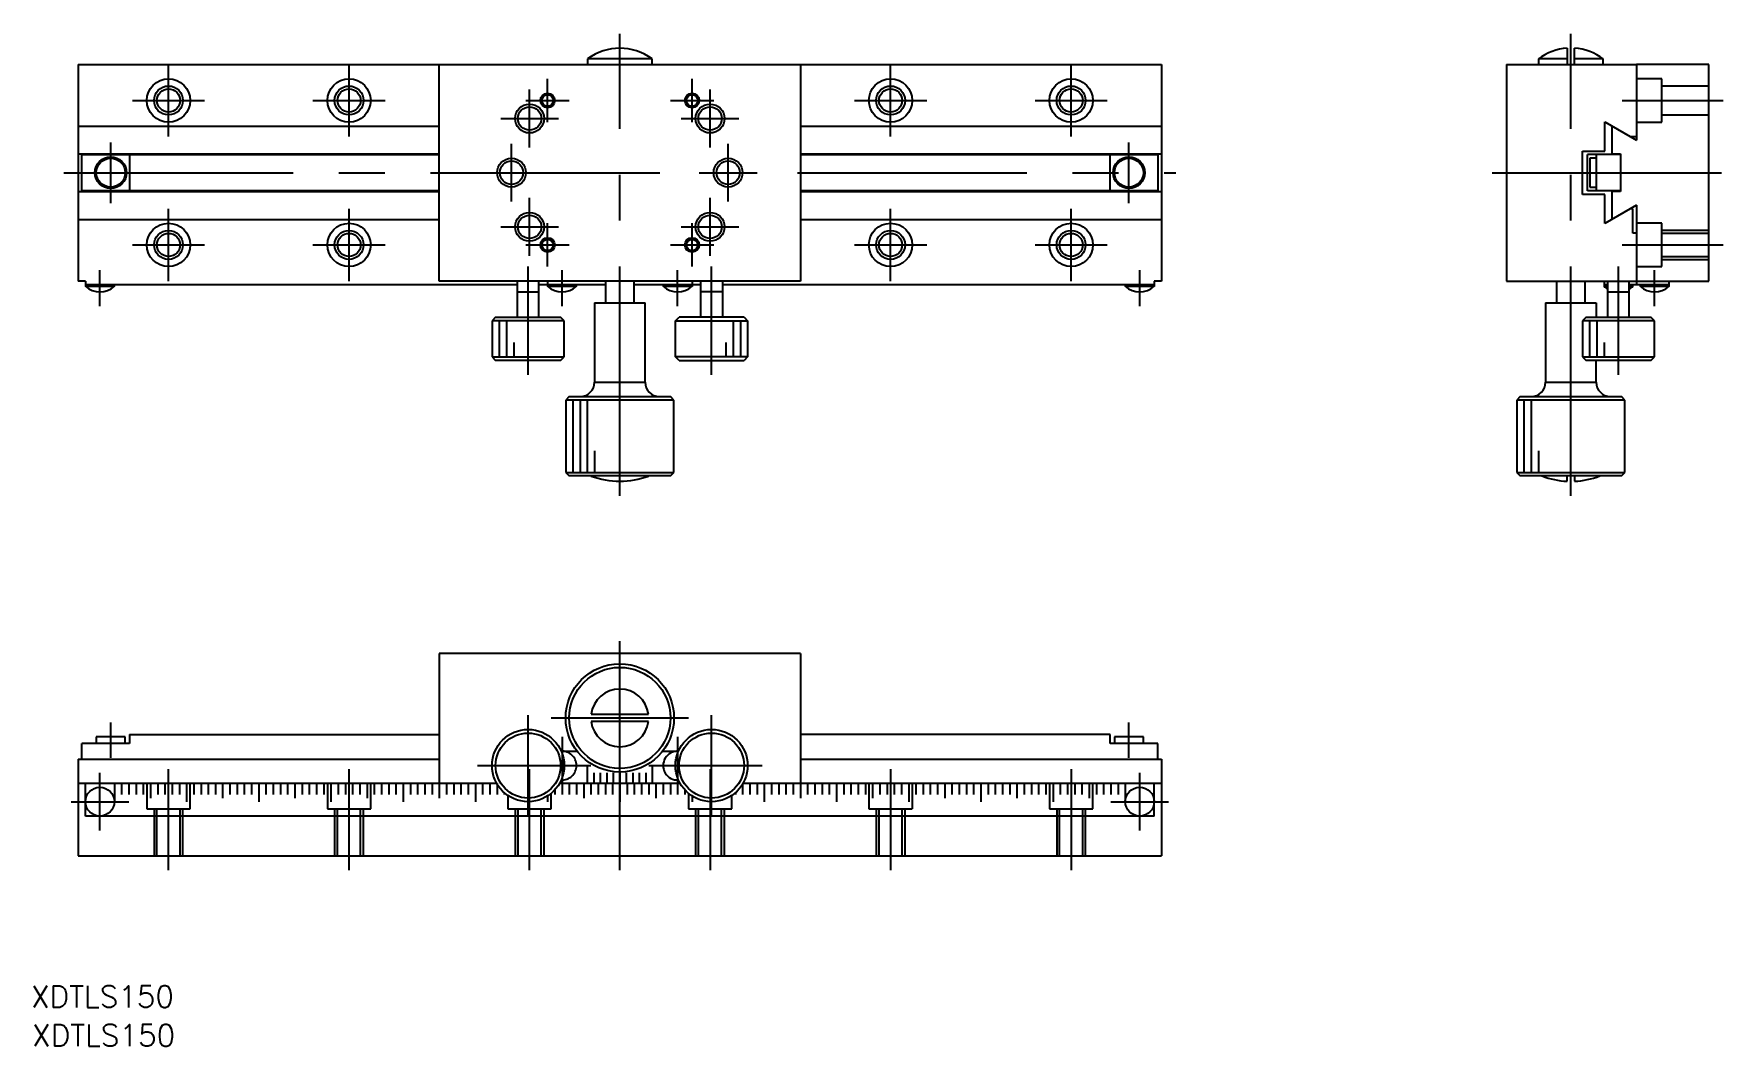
# Model space of a CAD drawing. Extents: x -81 to 153, y -121 to 19.
import ezdxf

# ---------------------------------------------------------------- set-up
doc = ezdxf.new("R2010")
doc.units = 0
doc.linetypes.add('CENTER', pattern=[50.8, 31.75, -6.35, 6.35, -6.35])
doc.linetypes.add('DASHED', pattern=[19.05, 12.7, -6.35])
doc.layers.get('0').update_dxf_attribs({"linetype": 'CONTINUOUS'})
doc.layers.add('CENTER', color=1, linetype='CENTER')
doc.styles.get("Standard").update_dxf_attribs({"font": 'txt.shx', "height": 3, "bigfont": 'bigfont.shx'})

# ---------------------------------------------------------------- blocks, each defined once
blk = doc.blocks.new('*U50')
at = {"color": 7, "linetype": 'CONTINUOUS'}
blk.add_text('XDTLS150', height=3, dxfattribs=at).set_placement((-81.38, -120.96))
blk = doc.blocks.new('*U51')
at = {"color": 7, "linetype": 'CONTINUOUS'}
blk.add_text('XDTLS150', height=3, dxfattribs=at).set_placement((-81.54, -115.58))

msp = doc.modelspace()

# ---------------------------------------------------------------- linework, layer by layer
at = {"color": 7, "linetype": 'CONTINUOUS'}
for p, q in [((131.2, 17.23), (131.2, 15)), ((132.2, 15), (132.2, 17.23)), ((-75, 15), (-75, -15)), ((-75, 15), (75, 15)), ((-25, -15), (-25, 15)), ((4.47, 15.75), (-4.47, 15.75)), ((-4.47, 15.75), (-4.47, 15)), ((4.47, 15), (4.47, 15.75)), ((25, 15), (25, -15)), ((75, 15), (75, -15)), ((122.8, 15), (140.8, 15)), ((122.8, 15), (122.8, -15)), ((131.2, 15.75), (127.2, 15.75)), ((127.2, 15.75), (127.2, 15)), ((136.2, 15.75), (132.2, 15.75)), ((136.2, 15), (136.2, 15.75)), ((140.8, 15), (140.8, 4.5)), ((150.8, 15), (140.8, 15)), ((150.8, -15), (150.8, 15)), ((136.4, 3), (136.4, 7.04)), ((136.4, 7.04), (140.8, 4.5)), ((-75, 6.46), (-25, 6.46)), ((25, 6.46), (75, 6.46)), ((137.4, 6.46), (137.4, 2.6)), ((139.94, 5), (140.8, 5)), ((-75, 2.6), (-25, 2.6)), ((-74.5, 2.5), (-25, 2.5)), ((-74.5, -2.5), (-74.5, 2.5)), ((-67.89, 2.5), (-67.89, -2.5)), ((25, 2.6), (75, 2.6)), ((25, 2.5), (74.5, 2.5)), ((67.89, -2.5), (67.89, 2.5)), ((74.5, 2.5), (74.5, -2.5)), ((133.3, -3), (133.3, 3)), ((133.3, 3), (136.4, 3)), ((134.03, -2.5), (134.03, 2.5)), ((138.6, 2.5), (134.03, 2.5)), ((135.23, 2.5), (135.23, -2.5)), ((137.4, 2.6), (138.6, 2.6)), ((138.6, 2.6), (138.6, -2.6)), ((135.23, 2), (134.33, 2)), ((134.33, 2), (134.33, -2)), ((134.33, -2), (135.23, -2)), ((-75, -2.6), (-25, -2.6)), ((-25, -2.5), (-74.5, -2.5)), ((74.5, -2.5), (25, -2.5)), ((25, -2.6), (75, -2.6)), ((136.4, -3), (133.3, -3)), ((138.6, -2.5), (134.03, -2.5)), ((136.4, -7.04), (136.4, -3)), ((140.8, -4.5), (136.4, -7.04)), ((137.4, -2.6), (137.4, -6.46)), ((138.6, -2.6), (137.4, -2.6)), ((140.8, -4.5), (140.8, -15.5)), ((-75, -6.46), (-25, -6.46)), ((25, -6.46), (75, -6.46)), ((140.3, -5), (139.94, -5)), ((140.3, -8.39), (140.3, -5)), ((140.8, -8.39), (140.3, -8.39)), ((-74, -15), (-75, -15)), ((-74, -15), (-74, -15.74)), ((-74, -15.5), (-14.2, -15.5)), ((-70, -15.74), (-74, -15.74)), ((-70, -15.74), (-70, -15.5)), ((25, -15), (-25, -15)), ((-14.2, -15), (-14.2, -20)), ((-11.2, -20), (-11.2, -15)), ((-11.2, -15.5), (-2, -15.5)), ((-10, -15), (-10, -15.5)), ((-10, -15.55), (-10, -15.74)), ((-6, -15.74), (-10, -15.74)), ((-6, -15.74), (-6, -15.5)), ((-2, -15), (-2, -18)), ((2, -18), (2, -15)), ((2, -15.5), (11.2, -15.5)), ((6, -15.5), (6, -15.74)), ((10, -15.74), (6, -15.74)), ((10, -15), (10, -15.74)), ((11.2, -20), (11.2, -15)), ((14.2, -15), (14.2, -20)), ((14.2, -15.5), (74, -15.5)), ((70, -15.5), (70, -15.74)), ((74, -15.74), (70, -15.74)), ((74, -15), (74, -15.74)), ((75, -15), (74, -15)), ((122.8, -15), (150.8, -15)), ((129.7, -15), (129.7, -18)), ((133.7, -18), (133.7, -15)), ((136.3, -15), (136.3, -15.74)), ((136.3, -15.5), (136.8, -15.5)), ((136.8, -15.74), (136.3, -15.74)), ((136.8, -15), (136.8, -20)), ((139.8, -20), (139.8, -15)), ((139.8, -15.5), (145.3, -15.5)), ((140.3, -15.74), (139.8, -15.74)), ((140.3, -15.74), (140.3, -15.5)), ((141.3, -15.5), (141.3, -15.74)), ((143.3, -15.74), (141.3, -15.74)), ((145.3, -15.74), (143.3, -15.74)), ((145.3, -15.74), (145.3, -15)), ((-14.2, -16.5), (-11.2, -16.5)), ((-3.5, -18), (-3.5, -29)), ((-3.5, -18), (3.5, -18)), ((3.5, -29), (3.5, -18)), ((14.2, -16.5), (11.2, -16.5)), ((128.2, -18), (128.2, -29)), ((128.2, -18), (135.2, -18)), ((135.2, -18), (135.2, -20)), ((136.8, -16.5), (139.8, -16.5)), ((-17.2, -20), (-17.7, -20.5)), ((-17.7, -20.5), (-17.7, -25.5)), ((-7.7, -20.5), (-17.7, -20.5)), ((-17.2, -20), (-8.2, -20)), ((-16.7, -20.5), (-16.7, -25.5)), ((-15.7, -20.5), (-15.7, -25.5)), ((-7.7, -20.5), (-8.2, -20)), ((-7.7, -25.5), (-7.7, -20.5)), ((7.7, -20.5), (8.2, -20)), ((7.7, -20.5), (17.7, -20.5)), ((7.7, -25.5), (7.7, -20.5)), ((17.2, -20), (8.2, -20)), ((15.7, -20.5), (15.7, -25.5)), ((16.7, -20.5), (16.7, -25.5)), ((17.2, -20), (17.7, -20.5)), ((17.7, -20.5), (17.7, -25.5)), ((133.8, -20), (133.3, -20.5)), ((133.3, -20.5), (133.3, -25.5)), ((143.3, -20.5), (133.3, -20.5)), ((133.8, -20), (142.8, -20)), ((134.3, -20.5), (134.3, -25.5)), ((135.3, -20.5), (135.3, -25.5)), ((143.3, -20.5), (142.8, -20)), ((143.3, -25.5), (143.3, -20.5)), ((-17.7, -25.5), (-7.7, -25.5)), ((-17.7, -25.5), (-17.2, -26)), ((-14.7, -23.5), (-14.7, -25.5)), ((-8.2, -26), (-7.7, -25.5)), ((17.7, -25.5), (7.7, -25.5)), ((8.2, -26), (7.7, -25.5)), ((14.7, -23.5), (14.7, -25.5)), ((17.7, -25.5), (17.2, -26)), ((133.3, -25.5), (143.3, -25.5)), ((133.3, -25.5), (133.8, -26)), ((136.3, -23.5), (136.3, -25.5)), ((142.8, -26), (143.3, -25.5)), ((-8.2, -26), (-17.2, -26)), ((8.2, -26), (17.2, -26)), ((142.8, -26), (133.8, -26)), ((135.2, -29), (135.2, -26)), ((-3.5, -29), (3.5, -29)), ((128.2, -29), (135.2, -29)), ((-7, -31), (-7.5, -31.5)), ((7.5, -31.5), (-7.5, -31.5)), ((-7.5, -31.5), (-7.5, -41.5)), ((-7, -31), (7, -31)), ((-6.5, -31.5), (-6.5, -41.5)), ((-5.5, -31.5), (-5.5, -41.5)), ((-4.5, -31.5), (-4.5, -41.5)), ((7.5, -31.5), (7, -31)), ((7.5, -41.5), (7.5, -31.5)), ((124.7, -31), (124.2, -31.5)), ((139.2, -31.5), (124.2, -31.5)), ((124.2, -31.5), (124.2, -41.5)), ((124.7, -31), (138.7, -31)), ((125.2, -31.5), (125.2, -41.5)), ((126.2, -31.5), (126.2, -41.5)), ((139.2, -31.5), (138.7, -31)), ((139.2, -41.5), (139.2, -31.5)), ((-3.5, -38.5), (-3.5, -41.5)), ((127.2, -38.5), (127.2, -41.5)), ((-7.5, -41.5), (0, -41.5)), ((-7.5, -41.5), (-7, -42)), ((0, -42), (-7, -42)), ((0, -41.5), (7.5, -41.5)), ((7, -42), (0, -42)), ((7, -42), (7.5, -41.5)), ((124.2, -41.5), (139.2, -41.5)), ((124.2, -41.5), (124.7, -42)), ((138.7, -42), (124.7, -42)), ((131.2, -42.73), (131.2, -42)), ((132.2, -42), (132.2, -42.73)), ((138.7, -42), (139.2, -41.5)), ((25, -66.6), (-25, -66.6)), ((-25, -66.6), (-25, -86.6)), ((25, -66.6), (25, -86.6)), ((-3.97, -75), (3.97, -75)), ((3.97, -76), (-3.97, -76)), ((-67.89, -79.03), (-74.5, -79.03)), ((-74.5, -81.2), (-74.5, -79.03)), ((-68.5, -78.13), (-72.5, -78.13)), ((-72.5, -78.13), (-72.5, -79.03)), ((-68.5, -79.03), (-68.5, -78.13)), ((-67.89, -77.8), (-67.89, -79.03)), ((-67.89, -77.8), (-25, -77.8)), ((67.89, -77.8), (25, -77.8)), ((67.89, -79.03), (67.89, -77.8)), ((74.5, -79.03), (67.89, -79.03)), ((68.5, -78.13), (68.5, -79.03)), ((72.5, -78.13), (68.5, -78.13)), ((72.5, -79.03), (72.5, -78.13)), ((74.5, -81.2), (74.5, -79.03)), ((-75, -81.2), (-25, -81.2)), ((-75, -81.2), (-75, -94.6)), ((-8.12, -80.1), (-8.02, -80.1)), ((-7.98, -80.1), (-5.92, -80.1)), ((5.92, -80.1), (7.98, -80.1)), ((8.02, -80.1), (8.12, -80.1)), ((25, -81.2), (75, -81.2)), ((75, -81.2), (75, -94.6)), ((-4.5, -82.1), (-4.5, -83.1)), ((-4.5, -83.1), (-4.5, -84.6)), ((-3.6, -83.1), (-3.6, -84.6)), ((-2.7, -83.1), (-2.7, -84.6)), ((-1.8, -83.1), (-1.8, -84.6)), ((-0.9, -83.1), (-0.9, -84.6)), ((0, -83.1), (0, -84.6)), ((0.9, -83.1), (0.9, -84.6)), ((1.8, -83.1), (1.8, -84.6)), ((2.7, -83.1), (2.7, -84.6)), ((3.6, -83.1), (3.6, -84.6)), ((4.5, -82.1), (4.5, -83.1)), ((4.5, -83.1), (4.5, -84.6)), ((-17.03, -84.6), (-75, -84.6)), ((-74, -89.1), (-74, -84.6)), ((-70, -84.6), (-70, -87.1)), ((-69, -84.6), (-69, -86.1)), ((-68, -84.6), (-68, -86.1)), ((-67, -84.6), (-67, -86.1)), ((-66, -84.6), (-66, -86.1)), ((-65, -84.6), (-65, -86.6)), ((-64, -84.6), (-64, -86.1)), ((-63, -84.6), (-63, -86.1)), ((-62, -84.6), (-62, -86.1)), ((-61, -84.6), (-61, -86.1)), ((-60, -84.6), (-60, -87.1)), ((-59, -84.6), (-59, -86.1)), ((-58, -84.6), (-58, -86.1)), ((-57, -84.6), (-57, -86.1)), ((-56, -84.6), (-56, -86.1)), ((-55, -84.6), (-55, -86.6)), ((-54, -84.6), (-54, -86.1)), ((-53, -84.6), (-53, -86.1)), ((-52, -84.6), (-52, -86.1)), ((-51, -84.6), (-51, -86.1)), ((-50, -84.6), (-50, -87.1)), ((-49, -84.6), (-49, -86.1)), ((-48, -84.6), (-48, -86.1)), ((-47, -84.6), (-47, -86.1)), ((-46, -84.6), (-46, -86.1)), ((-45, -84.6), (-45, -86.6)), ((-44, -84.6), (-44, -86.1)), ((-43, -84.6), (-43, -86.1)), ((-42, -84.6), (-42, -86.1)), ((-41, -84.6), (-41, -86.1)), ((-40, -84.6), (-40, -87.1)), ((-39, -84.6), (-39, -86.1)), ((-38, -84.6), (-38, -86.1)), ((-37, -84.6), (-37, -86.1)), ((-36, -84.6), (-36, -86.1)), ((-35, -84.6), (-35, -86.6)), ((-34, -84.6), (-34, -86.1)), ((-33, -84.6), (-33, -86.1)), ((-32, -84.6), (-32, -86.1)), ((-31, -84.6), (-31, -86.1)), ((-30, -84.6), (-30, -87.1)), ((-29, -84.6), (-29, -86.1)), ((-28, -84.6), (-28, -86.1)), ((-27, -84.6), (-27, -86.1)), ((-26, -84.6), (-26, -86.1)), ((-24, -84.6), (-24, -86.1)), ((-23, -84.6), (-23, -86.1)), ((-22, -84.6), (-22, -86.1)), ((-21, -84.6), (-21, -86.1)), ((-20, -84.6), (-20, -87.1)), ((-19, -84.6), (-19, -86.1)), ((-18, -84.6), (-18, -86.1)), ((-17, -84.6), (-17, -86.1)), ((-16, -85.85), (-16, -86.1)), ((-10, -86.31), (-10, -87.1)), ((-9, -85.46), (-9, -86.1)), ((8.37, -84.6), (-8.37, -84.6)), ((-8, -84.6), (-8, -86.1)), ((-7, -84.6), (-7, -86.1)), ((-6, -84.6), (-6, -86.1)), ((-5, -84.6), (-5, -86.6)), ((-4, -84.6), (-4, -86.1)), ((-3, -84.6), (-3, -86.1)), ((-2, -84.6), (-2, -86.1)), ((-1, -84.6), (-1, -86.1)), ((0, -84.6), (0, -86.1)), ((0, -86.1), (0, -87.1)), ((1, -84.6), (1, -86.1)), ((2, -84.6), (2, -86.1)), ((3, -84.6), (3, -86.1)), ((4, -84.6), (4, -86.1)), ((5, -84.6), (5, -86.6)), ((6, -84.6), (6, -86.1)), ((7, -84.6), (7, -86.1)), ((8, -84.6), (8, -86.1)), ((9, -85.46), (9, -86.1)), ((10, -86.31), (10, -87.1)), ((16, -85.85), (16, -86.1)), ((17, -84.6), (17, -86.1)), ((75, -84.6), (17.03, -84.6)), ((18, -84.6), (18, -86.1)), ((19, -84.6), (19, -86.1)), ((20, -84.6), (20, -87.1)), ((21, -84.6), (21, -86.1)), ((22, -84.6), (22, -86.1)), ((23, -84.6), (23, -86.1)), ((24, -84.6), (24, -86.1)), ((26, -84.6), (26, -86.1)), ((27, -84.6), (27, -86.1)), ((28, -84.6), (28, -86.1)), ((29, -84.6), (29, -86.1)), ((30, -84.6), (30, -87.1)), ((31, -84.6), (31, -86.1)), ((32, -84.6), (32, -86.1)), ((33, -84.6), (33, -86.1)), ((34, -84.6), (34, -86.1)), ((35, -84.6), (35, -86.6)), ((36, -84.6), (36, -86.1)), ((37, -84.6), (37, -86.1)), ((38, -84.6), (38, -86.1)), ((39, -84.6), (39, -86.1)), ((40, -84.6), (40, -87.1)), ((41, -84.6), (41, -86.1)), ((42, -84.6), (42, -86.1)), ((43, -84.6), (43, -86.1)), ((44, -84.6), (44, -86.1)), ((45, -84.6), (45, -86.6)), ((46, -84.6), (46, -86.1)), ((47, -84.6), (47, -86.1)), ((48, -84.6), (48, -86.1)), ((49, -84.6), (49, -86.1)), ((50, -84.6), (50, -87.1)), ((51, -84.6), (51, -86.1)), ((52, -84.6), (52, -86.1)), ((53, -84.6), (53, -86.1)), ((54, -84.6), (54, -86.1)), ((55, -84.6), (55, -86.6)), ((56, -84.6), (56, -86.1)), ((57, -84.6), (57, -86.1)), ((58, -84.6), (58, -86.1)), ((59, -84.6), (59, -86.1)), ((60, -84.6), (60, -87.1)), ((61, -84.6), (61, -86.1)), ((62, -84.6), (62, -86.1)), ((63, -84.6), (63, -86.1)), ((64, -84.6), (64, -86.1)), ((65, -84.6), (65, -86.6)), ((66, -84.6), (66, -86.1)), ((67, -84.6), (67, -86.1)), ((68, -84.6), (68, -86.1)), ((69, -84.6), (69, -86.1)), ((70, -84.6), (70, -87.1)), ((74, -89.1), (74, -84.6)), ((74, -89.1), (-74, -89.1)), ((-75, -94.6), (75, -94.6))]:
    msp.add_line(p, q, dxfattribs=at)
at = {"color": 3, "linetype": 'DASHED'}
for p, q in [((144.3, 13), (140.8, 13)), ((144.3, 7), (144.3, 13)), ((150.8, 12), (144.3, 12)), ((144.3, 8), (150.8, 8)), ((140.8, 7), (144.3, 7)), ((144.3, -7), (140.8, -7)), ((144.3, -10), (144.3, -7)), ((150.8, -8), (144.3, -8)), ((150.8, -8.4), (144.3, -8.4)), ((144.3, -13), (144.3, -10)), ((144.3, -11.6), (150.8, -11.6)), ((140.8, -13), (144.3, -13)), ((144.3, -12), (150.8, -12)), ((-65.5, -84.6), (-65.5, -88.1)), ((-59.5, -88.1), (-59.5, -84.6)), ((-40.5, -84.6), (-40.5, -88.1)), ((-34.5, -88.1), (-34.5, -84.6)), ((-15.5, -86.24), (-15.5, -88.1)), ((-9.5, -88.1), (-9.5, -85.94)), ((9.5, -85.94), (9.5, -88.1)), ((15.5, -88.1), (15.5, -86.24)), ((34.5, -84.6), (34.5, -88.1)), ((40.5, -84.6), (40.5, -88.1)), ((59.5, -84.6), (59.5, -88.1)), ((65.5, -88.1), (65.5, -84.6)), ((-65.5, -88.1), (-59.5, -88.1)), ((-64.5, -88.1), (-64.5, -94.6)), ((-64.1, -94.6), (-64.1, -88.1)), ((-60.9, -94.6), (-60.9, -88.1)), ((-60.5, -94.6), (-60.5, -88.1)), ((-40.5, -88.1), (-34.5, -88.1)), ((-39.5, -88.1), (-39.5, -94.6)), ((-39.1, -94.6), (-39.1, -88.1)), ((-35.9, -94.6), (-35.9, -88.1)), ((-35.5, -94.6), (-35.5, -88.1)), ((-15.5, -88.1), (-9.5, -88.1)), ((-14.5, -88.1), (-14.5, -94.6)), ((-14.1, -94.6), (-14.1, -88.1)), ((-10.9, -94.6), (-10.9, -88.1)), ((-10.5, -94.6), (-10.5, -88.1)), ((9.5, -88.1), (15.5, -88.1)), ((10.5, -88.1), (10.5, -94.6)), ((10.9, -94.6), (10.9, -88.1)), ((14.1, -94.6), (14.1, -88.1)), ((14.5, -94.6), (14.5, -88.1)), ((34.5, -88.1), (40.5, -88.1)), ((35.5, -88.1), (35.5, -94.6)), ((35.9, -94.6), (35.9, -88.1)), ((39.1, -94.6), (39.1, -88.1)), ((39.5, -94.6), (39.5, -88.1)), ((59.5, -88.1), (65.5, -88.1)), ((60.5, -88.1), (60.5, -94.6)), ((60.9, -94.6), (60.9, -88.1)), ((64.1, -94.6), (64.1, -88.1)), ((64.5, -94.6), (64.5, -88.1))]:
    msp.add_line(p, q, dxfattribs=at)
at = {"color": 7, "linetype": 'CONTINUOUS'}
for centre, radius in [((-62.5, 10), 3), ((-37.5, 10), 3), ((37.5, 10), 3), ((62.5, 10), 3), ((-62.5, 10), 1.6), ((-37.5, 10), 1.6), ((-10, 10), 0.783), ((10, 10), 0.783), ((37.5, 10), 1.6), ((62.5, 10), 1.6), ((-12.5, 7.5), 1.62), ((12.5, 7.5), 1.62), ((-70.5, 0), 2.2), ((-70.5, 0), 2), ((-15, 0), 1.62), ((15, 0), 1.62), ((70.5, 0), 2.2), ((70.5, 0), 2), ((-62.5, -10), 3), ((-37.5, -10), 3), ((-12.5, -7.5), 1.62), ((12.5, -7.5), 1.62), ((37.5, -10), 3), ((62.5, -10), 3), ((-62.5, -10), 1.6), ((-37.5, -10), 1.6), ((-10, -10), 0.783), ((10, -10), 0.783), ((37.5, -10), 1.6), ((62.5, -10), 1.6), ((0, -75.5), 7.5), ((0, -75.5), 7), ((-12.7, -82.1), 5), ((12.7, -82.1), 5), ((-12.7, -82.1), 4.5), ((12.7, -82.1), 4.5), ((-72, -87.1), 2), ((72, -87.1), 2)]:
    msp.add_circle(centre, radius, dxfattribs=at)
at = {"color": 3, "linetype": 'CONTINUOUS'}
for centre, radius in [((-62.5, 10), 2), ((-37.5, 10), 2), ((37.5, 10), 2), ((62.5, 10), 2), ((-12.5, 7.5), 2), ((-10, 10), 1), ((10, 10), 1), ((12.5, 7.5), 2), ((-15, 0), 2), ((15, 0), 2), ((-12.5, -7.5), 2), ((12.5, -7.5), 2), ((-62.5, -10), 2), ((-37.5, -10), 2), ((-10, -10), 1), ((10, -10), 1), ((37.5, -10), 2), ((62.5, -10), 2)]:
    msp.add_circle(centre, radius, dxfattribs=at)
at = {"color": 7, "linetype": 'CONTINUOUS'}
for centre, radius, start, end in [((0, 9.75), 7.48, 53.3008, 126.6992), ((131.7, 9.75), 7.5, 93.8226, 126.8699), ((131.7, 9.75), 7.5, 53.1301, 86.1774), ((-72, -13.5), 3, 228.1877, 311.8123), ((-8, -13.5), 3, 228.1877, 311.8123), ((8, -13.5), 3, 228.1877, 311.8123), ((72, -13.5), 3, 228.1877, 311.8123), ((138.3, -13.5), 3, 228.1877, 240), ((138.3, -13.5), 3, 300, 311.8123), ((143.3, -13.5), 3, 228.1877, 311.8123), ((-5.5, -29), 2, 270, 0), ((5.5, -29), 2, 180, 270), ((126.2, -29), 2, 270, 0), ((137.2, -29), 2, 180, 270), ((0, -31.56), 11.17, 249.1878, 290.8122), ((131.7, -31.56), 11.18, 249.0376, 267.4369), ((131.7, -31.56), 11.18, 272.5631, 290.9624), ((0, -75.5), 4, 7.1808, 172.8192), ((0, -75.5), 4, 187.1808, 352.8192), ((-8, -82.1), 2, 0, 93.3246), ((8, -82.1), 2, 86.6754, 273.3246), ((-8, -82.1), 2, 266.6754, 0)]:
    msp.add_arc(centre, radius, start, end, dxfattribs=at)
at = {"layer": 'CENTER', "color": 1, "linetype": 'CENTER'}
for p, q in [((0, -44.73), (0, 19.23)), ((131.7, -44.73), (131.7, 19.23)), ((-62.5, 5), (-62.5, 15)), ((-37.5, 5), (-37.5, 15)), ((37.5, 5), (37.5, 15)), ((62.5, 5), (62.5, 15)), ((-10, 7), (-10, 13)), ((10, 7), (10, 13)), ((-67.5, 10), (-57.5, 10)), ((-42.5, 10), (-32.5, 10)), ((-13, 10), (-7, 10)), ((-12.5, 3.5), (-12.5, 11.5)), ((7, 10), (13, 10)), ((12.5, 3.5), (12.5, 11.5)), ((32.5, 10), (42.5, 10)), ((57.5, 10), (67.5, 10)), ((138.8, 10), (152.8, 10)), ((-16.5, 7.5), (-8.5, 7.5)), ((8.5, 7.5), (16.5, 7.5)), ((-70.5, -4.2), (-70.5, 4.2)), ((-15, -4), (-15, 4)), ((15, -4), (15, 4)), ((70.5, -4.2), (70.5, 4.2)), ((-77, 0), (77, 0)), ((-19, 0), (-11, 0)), ((11, 0), (19, 0)), ((120.8, 0), (152.8, 0)), ((-12.5, -11.5), (-12.5, -3.5)), ((12.5, -11.5), (12.5, -3.5)), ((-62.5, -15), (-62.5, -5)), ((-37.5, -15), (-37.5, -5)), ((-10, -13), (-10, -7)), ((10, -13), (10, -7)), ((37.5, -15), (37.5, -5)), ((62.5, -15), (62.5, -5)), ((-16.5, -7.5), (-8.5, -7.5)), ((8.5, -7.5), (16.5, -7.5)), ((-67.5, -10), (-57.5, -10)), ((-42.5, -10), (-32.5, -10)), ((-13, -10), (-7, -10)), ((7, -10), (13, -10)), ((32.5, -10), (42.5, -10)), ((57.5, -10), (67.5, -10)), ((138.8, -10), (152.8, -10)), ((-72, -18.5), (-72, -13.5)), ((-12.7, -28), (-12.7, -13)), ((-8, -18.5), (-8, -13.5)), ((8, -18.5), (8, -13.5)), ((12.7, -28), (12.7, -13)), ((72, -18.5), (72, -13.5)), ((138.3, -28), (138.3, -13)), ((143.3, -18.5), (143.3, -13.5)), ((0, -96.6), (0, -64.6)), ((-70.5, -81.03), (-70.5, -76.13)), ((-12.7, -89.1), (-12.7, -75.1)), ((-9.5, -75.5), (9.5, -75.5)), ((12.7, -89.1), (12.7, -75.1)), ((70.5, -81.03), (70.5, -76.13)), ((-8, -78.1), (-8, -86.1)), ((8, -78.1), (8, -86.1)), ((-72, -91.1), (-72, -83.1)), ((-62.5, -96.6), (-62.5, -82.6)), ((-37.5, -96.6), (-37.5, -82.6)), ((-19.7, -82.1), (-4, -82.1)), ((-12.5, -96.6), (-12.5, -82.6)), ((4, -82.1), (19.7, -82.1)), ((12.5, -82.6), (12.5, -96.6)), ((37.5, -82.6), (37.5, -96.6)), ((62.5, -82.6), (62.5, -96.6)), ((72, -91.1), (72, -83.1)), ((-76, -87.1), (-68, -87.1)), ((68, -87.1), (76, -87.1))]:
    msp.add_line(p, q, dxfattribs=at)

# ---------------------------------------------------------------- block references
at = {"color": 7, "linetype": 'CONTINUOUS'}
for name in ['*U51', '*U50']:
    msp.add_blockref(name, (0, 0), dxfattribs=at)

doc.saveas('drawing.dxf')
